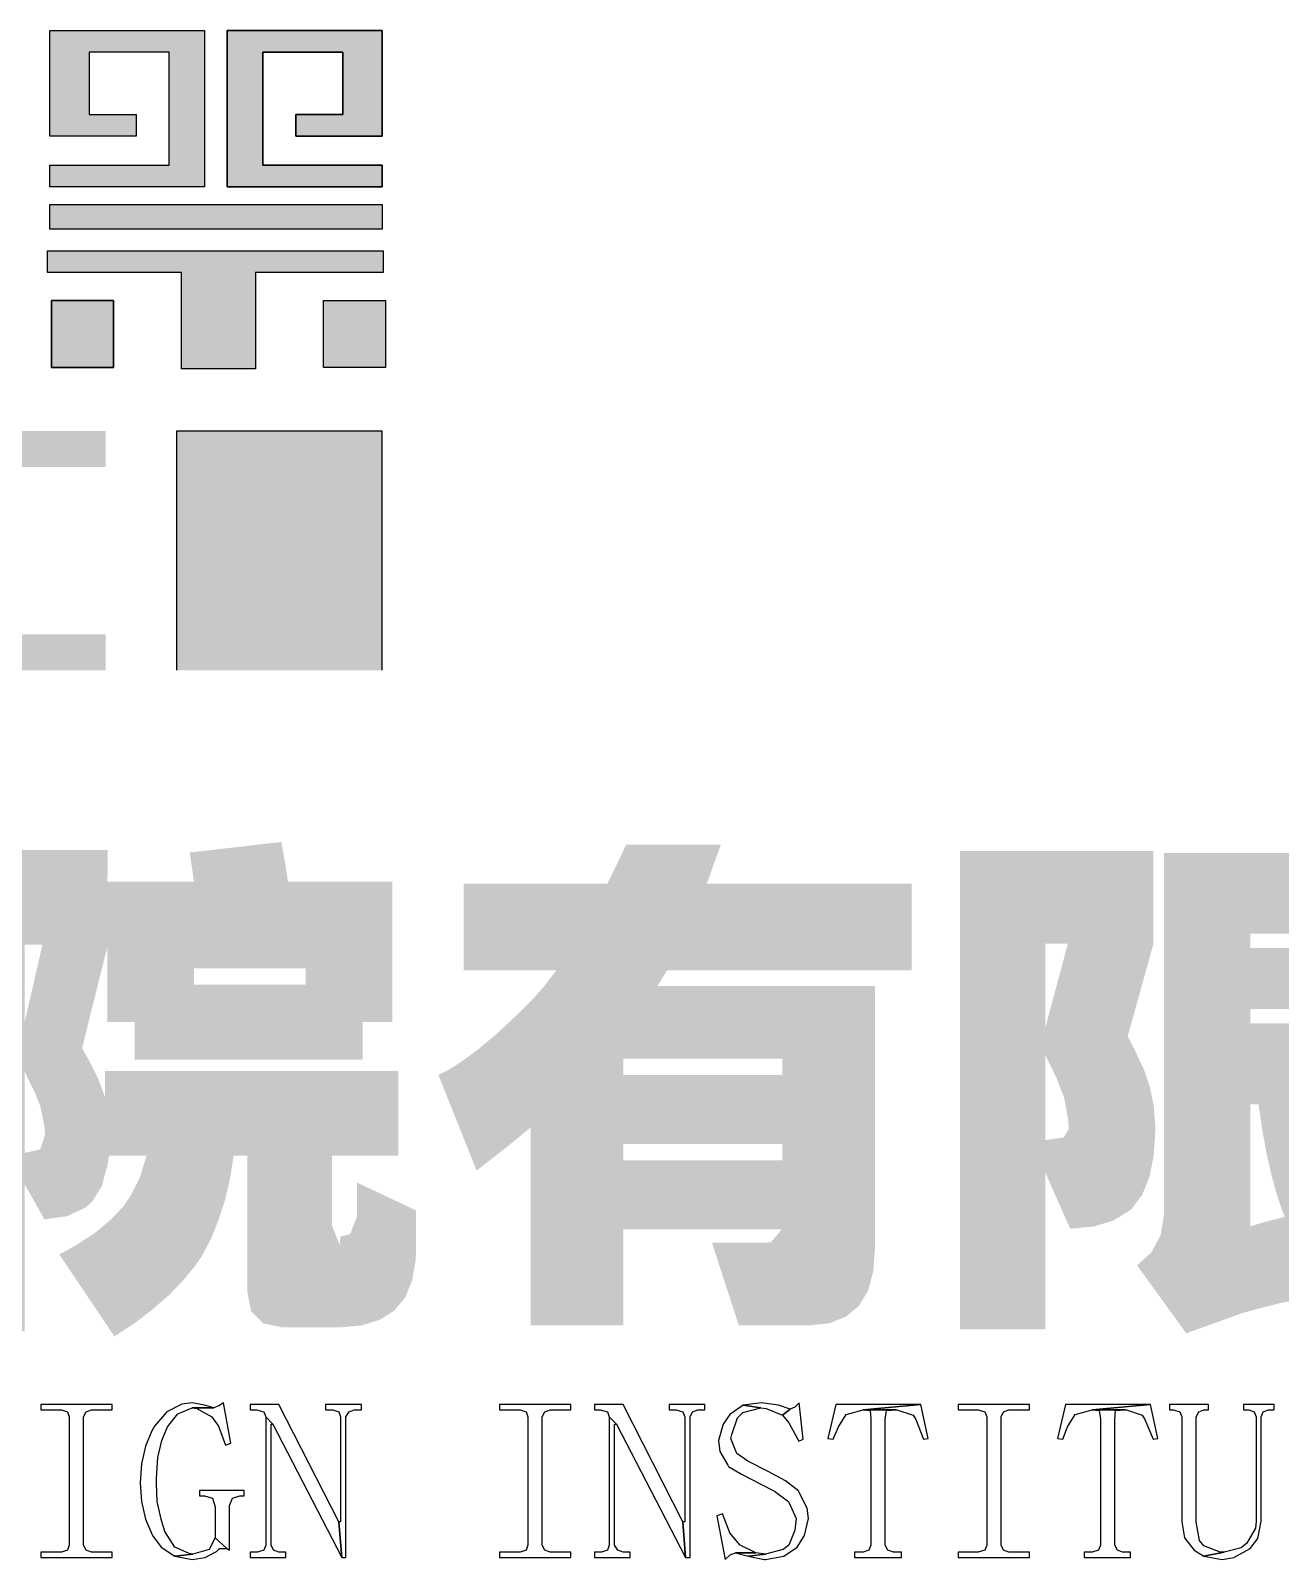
# Model space of a CAD drawing. Extents: x -809667 to 586099, y 3084146 to 3634412.
# Drawn here: x 380363.63 to 380379.41, y 3087124.66 to 3087143.97 of the extents above; entities that cross this region are included whole.
import ezdxf

# ---------------------------------------------------------------- set-up
doc = ezdxf.new("R2010")
doc.units = 0
doc.header["$LTSCALE"] = 0.5
doc.layers.add('PUB_TITLE', color=4, linetype='CONTINUOUS')

msp = doc.modelspace()

# ---------------------------------------------------------------- hatches: boundary and pattern name
at = {"layer": 'PUB_TITLE'}
for points in [[(380363.872, 3087143.972), (380365.825, 3087143.972), (380365.825, 3087141.999), (380363.872, 3087141.999), (380363.872, 3087142.273), (380365.377, 3087142.273), (380365.377, 3087143.699), (380364.369, 3087143.699), (380364.369, 3087142.91), (380364.962, 3087142.91), (380364.962, 3087142.637), (380363.872, 3087142.637)], [(380363.872, 3087143.972), (380365.825, 3087143.972), (380365.825, 3087141.999), (380363.872, 3087141.999), (380363.872, 3087142.273), (380365.377, 3087142.273), (380365.377, 3087143.699), (380364.369, 3087143.699), (380364.369, 3087142.91), (380364.962, 3087142.91), (380364.962, 3087142.637), (380363.872, 3087142.637)], [(380366.113, 3087143.972), (380368.067, 3087143.972), (380368.067, 3087142.637), (380366.977, 3087142.637), (380366.977, 3087142.91), (380367.57, 3087142.91), (380367.57, 3087143.699), (380366.562, 3087143.699), (380366.562, 3087142.273), (380368.067, 3087142.273), (380368.067, 3087141.999), (380366.113, 3087141.999)], [(380366.113, 3087143.972), (380368.067, 3087143.972), (380368.067, 3087142.637), (380366.977, 3087142.637), (380366.977, 3087142.91), (380367.57, 3087142.91), (380367.57, 3087143.699), (380366.562, 3087143.699), (380366.562, 3087142.273), (380368.067, 3087142.273), (380368.067, 3087141.999), (380366.113, 3087141.999)]]:
    msp.add_hatch(color=256, dxfattribs=at).paths.add_polyline_path(points)
h = msp.add_hatch(color=256, dxfattribs=at)
h.paths.add_polyline_path([(380363.872, 3087141.775), (380368.067, 3087141.775), (380368.067, 3087141.462), (380363.872, 3087141.462)])
h.paths.add_polyline_path([(380363.842, 3087141.19), (380368.08, 3087141.19), (380368.08, 3087140.917), (380366.47, 3087140.917), (380366.47, 3087139.699), (380365.533, 3087139.699), (380365.533, 3087140.917), (380363.842, 3087140.917)])
h.paths.add_polyline_path([(380363.892, 3087140.562), (380364.674, 3087140.562), (380364.674, 3087139.717), (380363.892, 3087139.717)], flags=17)
h.paths.add_polyline_path([(380367.329, 3087140.562), (380368.111, 3087140.562), (380368.111, 3087139.717), (380367.329, 3087139.717)])
h = msp.add_hatch(color=256, dxfattribs=at)
h.paths.add_polyline_path([(380363.872, 3087141.775), (380368.067, 3087141.775), (380368.067, 3087141.462), (380363.872, 3087141.462)])
h.paths.add_polyline_path([(380363.842, 3087141.19), (380368.08, 3087141.19), (380368.08, 3087140.917), (380366.47, 3087140.917), (380366.47, 3087139.699), (380365.533, 3087139.699), (380365.533, 3087140.917), (380363.842, 3087140.917)])
h.paths.add_polyline_path([(380363.892, 3087140.562), (380364.674, 3087140.562), (380364.674, 3087139.717), (380363.892, 3087139.717)], flags=17)
h.paths.add_polyline_path([(380367.329, 3087140.562), (380368.111, 3087140.562), (380368.111, 3087139.717), (380367.329, 3087139.717)])
h = msp.add_hatch(color=256, dxfattribs=at)
h.paths.add_polyline_path([(380346.405, 3087137.883), (380346.405, 3087135.889), (380355.045, 3087135.889), (380355.045, 3087138.913), (380346.405, 3087138.913), (380346.405, 3087138.4), (380352.453, 3087138.4), (380352.453, 3087136.402), (380348.997, 3087136.402), (380348.997, 3087137.37), (380352.243, 3087137.37), (380352.243, 3087137.883)])
h.paths.add_polyline_path([(380339.674, 3087137.099), (380342.71, 3087137.099), (380342.71, 3087136.645), (380339.674, 3087136.645)], flags=17)
h.paths.add_polyline_path([(380339.464, 3087138.4), (380342.92, 3087138.4), (380342.92, 3087135.889), (380345.512, 3087135.889), (380345.512, 3087138.913), (380336.872, 3087138.913), (380336.872, 3087135.889), (380339.464, 3087135.889)])
h.paths.add_polyline_path([(380365.47, 3087135.889), (380365.47, 3087138.913), (380368.062, 3087138.913), (380368.062, 3087135.889)])
h.paths.add_polyline_path([(380364.578, 3087135.889), (380364.578, 3087136.343), (380358.53, 3087136.343), (380358.53, 3087138.46), (380364.578, 3087138.46), (380364.578, 3087138.913), (380355.938, 3087138.913), (380355.938, 3087135.889)])
edge = h.paths.add_edge_path()
edge.add_line((380346.405, 3087135.889), (380348.056, 3087135.889))
h = msp.add_hatch(color=256, dxfattribs=at)
h.paths.add_polyline_path([(380317.137, 3087133.119), (380315.024, 3087133.119), (380315.002, 3087133.357), (380314.974, 3087133.649), (380314.966, 3087133.712), (380313.747, 3087133.643), (380313.774, 3087133.37), (380313.802, 3087133.119), (380311.575, 3087133.119), (380311.575, 3087132.272), (380311.575, 3087131.696), (380311.575, 3087130.471), (380311.567, 3087130.162), (380311.545, 3087129.88), (380311.506, 3087129.621), (380311.451, 3087129.389), (380311.443, 3087129.362), (380311.371, 3087129.111), (380311.28, 3087128.86), (380311.172, 3087128.603), (380311.087, 3087128.426), (380312.014, 3087127.475), (380312.146, 3087127.723), (380312.265, 3087127.974), (380312.364, 3087128.225), (380312.45, 3087128.479), (380312.519, 3087128.735), (380312.571, 3087128.995), (380312.577, 3087129.022), (380312.618, 3087129.282), (380312.648, 3087129.547), (380312.673, 3087129.814), (380312.687, 3087130.09), (380312.695, 3087130.371), (380312.695, 3087130.471), (380312.695, 3087131.696), (380312.695, 3087132.074), (380317.137, 3087132.074)])
h.paths.add_polyline_path([(380323.472, 3087132.932), (380319.94, 3087132.932), (380320.078, 3087133.312), (380318.997, 3087133.696), (380318.746, 3087132.932), (380317.714, 3087132.932), (380317.714, 3087131.858), (380318.401, 3087131.858), (380317.777, 3087129.894), (380318.997, 3087129.894), (380318.765, 3087129.646), (380318.58, 3087129.453), (380318.459, 3087129.337), (380318.321, 3087129.213), (380318.139, 3087129.064), (380317.915, 3087128.884), (380317.65, 3087128.68), (380317.507, 3087128.573), (380318.415, 3087127.715), (380318.663, 3087127.933), (380318.881, 3087128.134), (380319.068, 3087128.313), (380319.226, 3087128.473), (380319.264, 3087128.515), (380319.402, 3087128.658), (380319.568, 3087128.848), (380319.764, 3087129.083), (380319.929, 3087129.293), (380319.223, 3087129.894), (380320.136, 3087129.894), (380320.136, 3087128.78), (380320.018, 3087128.595), (380319.94, 3087128.584), (380319.372, 3087128.584), (380319.709, 3087127.538), (380320.255, 3087127.538), (380320.558, 3087127.56), (380320.809, 3087127.624), (380321.008, 3087127.731), (380321.157, 3087127.88), (380321.256, 3087128.073), (380321.3, 3087128.311), (380321.306, 3087128.415), (380321.306, 3087129.185), (380321.527, 3087128.984), (380321.742, 3087128.782), (380321.946, 3087128.586), (380322.142, 3087128.393), (380322.329, 3087128.203), (380322.506, 3087128.015), (380322.674, 3087127.83), (380322.801, 3087127.69), (380323.582, 3087128.597), (380323.469, 3087128.727), (380323.328, 3087128.879), (380323.16, 3087129.053), (380322.964, 3087129.249), (380322.741, 3087129.466), (380322.49, 3087129.707), (380322.294, 3087129.894), (380323.37, 3087129.894), (380323.37, 3087131.039), (380321.306, 3087131.039), (380321.306, 3087131.671), (380320.136, 3087131.671), (380320.136, 3087131.039), (380319.284, 3087131.039), (380319.573, 3087131.858), (380323.472, 3087131.858)])
h.paths.add_polyline_path([(380321.306, 3087129.894), (380322.001, 3087129.894), (380321.306, 3087129.235)], flags=17)
h.paths.add_polyline_path([(380326.024, 3087133.42), (380324.145, 3087133.42), (380324.145, 3087132.374), (380324.81, 3087132.374), (380324.208, 3087131.516), (380324.208, 3087130.471), (380324.997, 3087130.471), (380324.942, 3087130.187), (380324.879, 3087129.969), (380324.744, 3087130.203), (380324.721, 3087130.245), (380324.015, 3087129.698), (380324.142, 3087129.442), (380324.272, 3087129.204), (380324.366, 3087129.042), (380324.208, 3087128.84), (380324.029, 3087128.631), (380323.902, 3087128.49), (380324.597, 3087127.552), (380324.785, 3087127.77), (380324.961, 3087127.977), (380325.122, 3087128.178), (380325.13, 3087128.189), (380325.337, 3087128.068), (380325.571, 3087127.957), (380325.831, 3087127.861), (380326.12, 3087127.773), (380326.156, 3087127.764), (380326.36, 3087127.737), (380326.578, 3087127.715), (380326.804, 3087127.695), (380327.042, 3087127.679), (380327.287, 3087127.665), (380327.547, 3087127.654), (380327.814, 3087127.648), (380328.093, 3087127.643), (380328.38, 3087127.64), (380328.681, 3087127.643), (380328.99, 3087127.648), (380329.307, 3087127.657), (380329.638, 3087127.668), (380329.872, 3087127.676), (380330.027, 3087128.81), (380329.734, 3087128.796), (380329.447, 3087128.785), (380329.172, 3087128.777), (380328.901, 3087128.771), (380328.642, 3087128.768), (380328.391, 3087128.766), (380328.338, 3087128.766), (380328.338, 3087129.042), (380329.754, 3087129.042), (380329.754, 3087129.836), (380328.338, 3087129.836), (380328.338, 3087129.993), (380329.602, 3087129.993), (380329.602, 3087130.639), (380328.338, 3087130.639), (380328.338, 3087130.821), (380329.577, 3087130.821), (380329.577, 3087131.122), (380329.577, 3087131.414), (380329.577, 3087131.621), (380329.903, 3087131.621), (380329.903, 3087132.518), (380329.577, 3087132.518), (380329.577, 3087133.318), (380328.338, 3087133.318), (380328.338, 3087133.627), (380327.218, 3087133.627), (380327.218, 3087133.318), (380326.275, 3087133.318), (380326.275, 3087132.725), (380327.218, 3087132.725), (380327.218, 3087132.518), (380326.123, 3087132.518), (380326.123, 3087131.621), (380327.218, 3087131.621), (380327.218, 3087131.414), (380326.275, 3087131.414), (380326.275, 3087130.821), (380327.218, 3087130.821), (380327.218, 3087130.639), (380326.324, 3087130.639), (380326.324, 3087129.993), (380327.218, 3087129.993), (380327.218, 3087129.836), (380326.148, 3087129.836), (380326.148, 3087129.042), (380327.218, 3087129.042), (380327.218, 3087128.771), (380326.923, 3087128.788), (380326.644, 3087128.81), (380326.388, 3087128.835), (380326.242, 3087128.854), (380325.985, 3087128.942), (380325.742, 3087129.061), (380325.698, 3087129.086), (380325.792, 3087129.312), (380325.861, 3087129.502), (380325.919, 3087129.715), (380325.968, 3087129.949), (380326.007, 3087130.203), (380326.037, 3087130.479), (380326.06, 3087130.774), (380326.071, 3087131.089), (380326.073, 3087131.425), (380326.073, 3087131.516), (380325.411, 3087131.516), (380326.024, 3087132.374)])
h.paths.add_polyline_path([(380328.338, 3087132.725), (380328.634, 3087132.725), (380328.634, 3087132.518), (380328.338, 3087132.518)], flags=16)
h.paths.add_polyline_path([(380328.338, 3087131.621), (380328.634, 3087131.621), (380328.634, 3087131.414), (380328.338, 3087131.414)], flags=16)
h.paths.add_polyline_path([(380336.386, 3087133.07), (380334.896, 3087133.07), (380335.018, 3087133.307), (380335.139, 3087133.544), (380333.969, 3087133.613), (380333.84, 3087133.381), (380333.696, 3087133.15), (380333.544, 3087132.923), (380333.431, 3087132.769), (380333.431, 3087133.042), (380332.375, 3087133.042), (380332.504, 3087133.279), (380332.631, 3087133.522), (380332.651, 3087133.558), (380331.456, 3087133.652), (380331.324, 3087133.423), (380331.18, 3087133.199), (380331.026, 3087132.979), (380330.86, 3087132.763), (380330.681, 3087132.551), (380330.493, 3087132.344), (380330.471, 3087132.322), (380331.23, 3087131.478), (380331.409, 3087131.676), (380331.583, 3087131.886), (380331.674, 3087131.996), (380331.936, 3087131.996), (380331.986, 3087131.621), (380333.081, 3087131.621), (380333.037, 3087131.996), (380333.164, 3087131.996), (380333.732, 3087131.395), (380333.909, 3087131.599), (380334.08, 3087131.812), (380334.201, 3087131.972), (380334.551, 3087131.972), (380334.615, 3087131.497), (380335.71, 3087131.497), (380335.652, 3087131.972), (380336.386, 3087131.972)])
h.paths.add_polyline_path([(380335.685, 3087131.34), (380333.189, 3087131.34), (380333.189, 3087130.796), (380333.189, 3087130.245), (380333.189, 3087129.693), (380333.169, 3087129.406), (380333.117, 3087129.144), (380333.051, 3087128.953), (380332.824, 3087129.58), (380332.562, 3087129.483), (380332.394, 3087129.417), (380332.394, 3087130.28), (380333.006, 3087130.28), (380333.006, 3087131.453), (380330.703, 3087131.453), (380330.703, 3087130.28), (380331.274, 3087130.28), (380331.274, 3087129.072), (380331.034, 3087129.02), (380330.766, 3087128.962), (380330.477, 3087128.906), (380330.466, 3087128.904), (380330.686, 3087127.734), (380330.987, 3087127.789), (380331.271, 3087127.847), (380331.536, 3087127.908), (380331.782, 3087127.968), (380331.994, 3087128.026), (380332.251, 3087128.098), (380332.507, 3087128.184), (380332.951, 3087127.469), (380333.219, 3087127.621), (380333.453, 3087127.784), (380333.649, 3087127.96), (380333.812, 3087128.15), (380333.936, 3087128.352), (380333.964, 3087128.41), (380334.044, 3087128.633), (380334.212, 3087128.41), (380334.367, 3087128.192), (380334.394, 3087128.153), (380334.689, 3087128.421), (380334.689, 3087128.159), (380334.728, 3087127.897), (380334.844, 3087127.709), (380335.037, 3087127.599), (380335.285, 3087127.563), (380335.909, 3087127.563), (380336.135, 3087127.607), (380336.298, 3087127.731), (380336.4, 3087127.944), (380336.436, 3087128.239), (380336.436, 3087128.264), (380336.436, 3087129.524), (380335.84, 3087129.861), (380335.84, 3087128.791), (380335.754, 3087128.658), (380335.685, 3087128.766)])
h.paths.add_polyline_path([(380334.689, 3087130.245), (380334.689, 3087129.687), (380334.518, 3087129.897), (380334.502, 3087129.919), (380334.176, 3087129.679), (380334.182, 3087129.693), (380334.182, 3087130.245)], flags=16)
h.paths.add_polyline_path([(380342.693, 3087133.343), (380341.416, 3087133.343), (380341.416, 3087133.677), (380340.32, 3087133.677), (380340.32, 3087133.343), (380339.338, 3087133.343), (380339.338, 3087133.677), (380338.243, 3087133.677), (380338.243, 3087133.343), (380336.91, 3087133.343), (380336.91, 3087132.297), (380338.243, 3087132.297), (380338.243, 3087131.996), (380339.338, 3087131.996), (380339.338, 3087132.297), (380340.32, 3087132.297), (380340.32, 3087131.996), (380341.416, 3087131.996), (380341.416, 3087132.297), (380342.693, 3087132.297)])
h.paths.add_polyline_path([(380342.216, 3087131.892), (380337.087, 3087131.892), (380337.087, 3087130.796), (380339.22, 3087130.796), (380338.944, 3087130.658), (380338.684, 3087130.52), (380338.436, 3087130.382), (380338.204, 3087130.245), (380337.986, 3087130.107), (380337.782, 3087129.969), (380337.625, 3087129.855), (380337.388, 3087129.64), (380337.208, 3087129.425), (380337.081, 3087129.207), (380337.01, 3087128.986), (380336.993, 3087128.815), (380337.021, 3087128.542), (380337.103, 3087128.302), (380337.241, 3087128.093), (380337.435, 3087127.919), (380337.468, 3087127.897), (380337.641, 3087127.808), (380337.848, 3087127.737), (380338.086, 3087127.679), (380338.356, 3087127.635), (380338.659, 3087127.604), (380338.993, 3087127.59), (380339.17, 3087127.588), (380340.602, 3087127.588), (380340.971, 3087127.596), (380341.303, 3087127.618), (380341.592, 3087127.654), (380341.841, 3087127.706), (380342.05, 3087127.773), (380342.221, 3087127.853), (380342.285, 3087127.897), (380342.414, 3087128.021), (380342.514, 3087128.2), (380342.588, 3087128.426), (380342.635, 3087128.705), (380342.657, 3087129.036), (380342.654, 3087129.293), (380341.623, 3087129.748), (380341.656, 3087129.378), (380341.647, 3087129.108), (380341.6, 3087128.942), (380341.592, 3087128.929), (380341.402, 3087128.774), (380341.242, 3087128.727), (380340.985, 3087128.702), (380340.709, 3087128.686), (380340.527, 3087128.686), (380339.283, 3087128.686), (380338.922, 3087128.697), (380338.671, 3087128.73), (380338.549, 3087128.771), (380338.392, 3087128.975), (380338.386, 3087129.017), (380338.502, 3087129.193), (380338.632, 3087129.304), (380338.784, 3087129.414), (380338.966, 3087129.53), (380339.181, 3087129.654), (380339.429, 3087129.787), (380339.708, 3087129.927), (380340.017, 3087130.076), (380340.166, 3087130.142), (380340.439, 3087130.258), (380340.707, 3087130.363), (380340.971, 3087130.46), (380341.234, 3087130.548), (380341.487, 3087130.622), (380341.741, 3087130.691), (380341.987, 3087130.749), (380342.216, 3087130.796)])
h.paths.add_polyline_path([(380349.025, 3087132.642), (380348.644, 3087132.642), (380348.556, 3087132.835), (380348.448, 3087133.061), (380348.318, 3087133.326), (380348.175, 3087133.613), (380347.218, 3087133.194), (380347.345, 3087132.948), (380347.466, 3087132.708), (380347.499, 3087132.642), (380346.809, 3087132.642), (380346.809, 3087133.652), (380345.64, 3087133.652), (380345.64, 3087132.642), (380343.394, 3087132.642), (380343.394, 3087131.447), (380345.201, 3087131.447), (380345.071, 3087131.163), (380344.944, 3087130.898), (380344.815, 3087130.658), (380344.685, 3087130.44), (380344.555, 3087130.242), (380344.525, 3087130.2), (380344.37, 3087130.002), (380344.197, 3087129.811), (380344.006, 3087129.629), (380343.797, 3087129.453), (380343.57, 3087129.282), (380343.33, 3087129.122), (380343.901, 3087128.015), (380344.133, 3087128.2), (380344.351, 3087128.388), (380344.558, 3087128.578), (380344.748, 3087128.768), (380344.928, 3087128.964), (380345.096, 3087129.163), (380345.248, 3087129.362), (380345.328, 3087129.475), (380345.468, 3087129.693), (380345.606, 3087129.936), (380345.64, 3087129.993), (380345.64, 3087127.563), (380346.809, 3087127.563), (380346.809, 3087129.861), (380346.956, 3087129.627), (380347.041, 3087129.505), (380347.176, 3087129.315), (380347.328, 3087129.124), (380347.494, 3087128.926), (380347.673, 3087128.724), (380347.866, 3087128.52), (380348.073, 3087128.311), (380348.296, 3087128.098), (380348.368, 3087128.032), (380349.074, 3087129.053), (380348.829, 3087129.265), (380348.603, 3087129.472), (380348.396, 3087129.668), (380348.211, 3087129.858), (380348.045, 3087130.04), (380347.899, 3087130.214), (380347.841, 3087130.289), (380347.711, 3087130.471), (380347.579, 3087130.68), (380347.444, 3087130.918), (380347.306, 3087131.183), (380347.179, 3087131.447), (380349.025, 3087131.447)])
h.paths.add_polyline_path([(380353.433, 3087132.129), (380353.467, 3087132.399), (380353.48, 3087132.399), (380353.48, 3087132.598), (380353.811, 3087132.598), (380353.811, 3087132.399), (380353.811, 3087131.809), (380353.85, 3087131.547), (380353.96, 3087131.356), (380354.148, 3087131.24), (380354.41, 3087131.196), (380354.424, 3087131.196), (380355.508, 3087131.196), (380355.508, 3087132.292), (380355.083, 3087132.292), (380354.907, 3087132.41), (380354.907, 3087132.468), (380354.907, 3087132.976), (380354.907, 3087133.643), (380352.385, 3087133.643), (380352.385, 3087133.125), (380352.385, 3087132.623), (380352.344, 3087132.358), (380352.236, 3087132.143), (380352.079, 3087131.996), (380351.844, 3087131.861), (380351.585, 3087131.754), (380352.266, 3087131.064), (380352.153, 3087131.064), (380352.153, 3087129.969), (380352.592, 3087129.969), (380352.173, 3087129.723), (380352.308, 3087129.466), (380352.446, 3087129.226), (380352.586, 3087129.006), (380352.691, 3087128.854), (380352.446, 3087128.757), (380352.266, 3087128.691), (380351.98, 3087129.348), (380351.726, 3087129.24), (380351.577, 3087129.166), (380351.577, 3087129.844), (380351.577, 3087131.221), (380351.577, 3087132.09), (380351.24, 3087132.09), (380351.69, 3087132.976), (380351.546, 3087133.07), (380351.364, 3087133.186), (380351.141, 3087133.321), (380350.876, 3087133.475), (380350.572, 3087133.652), (380350.415, 3087133.746), (380349.783, 3087132.761), (380350.037, 3087132.62), (380350.28, 3087132.479), (380350.512, 3087132.339), (380350.735, 3087132.203), (380350.909, 3087132.09), (380349.75, 3087132.09), (380349.75, 3087130.945), (380350.432, 3087130.945), (380350.432, 3087129.844), (380350.432, 3087129.047), (380350.396, 3087128.782), (380350.28, 3087128.559), (380350.09, 3087128.377), (380350.081, 3087128.371), (380350.771, 3087127.588), (380351.025, 3087127.737), (380351.262, 3087127.872), (380351.477, 3087127.999), (380351.483, 3087128.002), (380351.698, 3087128.115), (380351.966, 3087128.239), (380351.996, 3087128.253), (380352.504, 3087127.469), (380352.771, 3087127.568), (380353.028, 3087127.676), (380353.271, 3087127.795), (380353.5, 3087127.922), (380353.618, 3087127.996), (380353.834, 3087127.886), (380354.065, 3087127.786), (380354.314, 3087127.701), (380354.581, 3087127.629), (380354.863, 3087127.568), (380355.133, 3087127.527), (380355.527, 3087128.711), (380355.224, 3087128.741), (380354.948, 3087128.782), (380354.7, 3087128.837), (380354.537, 3087128.884), (380354.678, 3087129.094), (380354.813, 3087129.318), (380354.943, 3087129.56), (380355.069, 3087129.817), (380355.138, 3087129.969), (380355.138, 3087131.064), (380352.766, 3087131.064), (380352.978, 3087131.26), (380353.152, 3087131.464), (380353.262, 3087131.635), (380353.364, 3087131.867)])
h.paths.add_polyline_path([(380353.312, 3087129.969), (380353.856, 3087129.969), (380353.704, 3087129.731), (380353.599, 3087129.574), (380353.436, 3087129.784)], flags=16)
h.paths.add_polyline_path([(380357.897, 3087132.118), (380357.497, 3087132.118), (380358.016, 3087132.948), (380357.881, 3087133.059), (380357.701, 3087133.197), (380357.475, 3087133.359), (380357.205, 3087133.547), (380356.965, 3087133.712), (380356.245, 3087132.794), (380356.488, 3087132.631), (380356.717, 3087132.474), (380356.935, 3087132.316), (380357.139, 3087132.159), (380357.191, 3087132.118), (380356.134, 3087132.118), (380356.134, 3087130.97), (380356.777, 3087130.97), (380356.777, 3087130.595), (380356.777, 3087129.844), (380356.777, 3087128.953), (380356.739, 3087128.691), (380356.62, 3087128.471), (380356.432, 3087128.297), (380357.172, 3087127.488), (380357.42, 3087127.646), (380357.655, 3087127.789), (380357.875, 3087127.919), (380357.936, 3087127.952), (380358.121, 3087128.054), (380358.347, 3087128.167), (380358.612, 3087128.291), (380358.899, 3087128.421), (380358.416, 3087129.447), (380358.165, 3087129.323), (380357.93, 3087129.199), (380357.897, 3087129.18), (380357.897, 3087129.844), (380357.897, 3087130.595)])
h.paths.add_polyline_path([(380361.964, 3087131.867), (380360.8, 3087131.867), (380360.8, 3087133.627), (380359.63, 3087133.627), (380359.63, 3087131.867), (380358.336, 3087131.867), (380358.336, 3087130.62), (380359.63, 3087130.62), (380359.63, 3087127.538), (380360.8, 3087127.538), (380360.8, 3087130.62), (380361.964, 3087130.62)])
h.paths.add_polyline_path([(380368.196, 3087133.219), (380366.878, 3087133.219), (380366.842, 3087133.467), (380366.795, 3087133.721), (380365.639, 3087133.588), (380365.678, 3087133.318), (380365.694, 3087133.219), (380364.599, 3087133.219), (380364.604, 3087133.619), (380362.527, 3087133.619), (380362.527, 3087127.538), (380363.553, 3087127.538), (380363.553, 3087129.398), (380363.804, 3087128.953), (380364.088, 3087128.992), (380364.317, 3087129.1), (380364.406, 3087129.174), (380364.527, 3087129.37), (380364.602, 3087129.643), (380364.618, 3087129.756), (380365.093, 3087129.756), (380365.007, 3087129.478), (380364.888, 3087129.243), (380364.8, 3087129.116), (380364.64, 3087128.948), (380364.442, 3087128.782), (380364.201, 3087128.625), (380363.992, 3087128.509), (380364.687, 3087127.475), (380364.941, 3087127.64), (380365.167, 3087127.814), (380365.374, 3087127.993), (380365.553, 3087128.178), (380365.711, 3087128.371), (380365.788, 3087128.484), (380365.904, 3087128.7), (380366, 3087128.937), (380366.083, 3087129.193), (380366.147, 3087129.469), (380366.193, 3087129.756), (380366.364, 3087129.756), (380366.364, 3087128.046), (380366.414, 3087127.792), (380366.563, 3087127.64), (380366.811, 3087127.588), (380367.534, 3087127.588), (380367.81, 3087127.613), (380368.039, 3087127.684), (380368.221, 3087127.8), (380368.359, 3087127.966), (380368.447, 3087128.178), (380368.492, 3087128.44), (380368.497, 3087128.573), (380368.497, 3087129.066), (380367.752, 3087129.417), (380367.752, 3087128.992), (380367.664, 3087128.768), (380367.54, 3087128.735), (380367.534, 3087128.628), (380367.435, 3087128.873), (380367.435, 3087128.909), (380367.435, 3087129.756), (380368.271, 3087129.756), (380368.271, 3087130.827), (380364.568, 3087130.827), (380364.568, 3087130.487), (380364.563, 3087130.512), (380364.486, 3087130.722), (380364.356, 3087130.981), (380364.279, 3087131.114), (380364.599, 3087132.399), (380364.599, 3087132.123), (380364.599, 3087131.447), (380364.944, 3087131.447), (380364.944, 3087130.97), (380367.821, 3087130.97), (380367.821, 3087131.447), (380368.196, 3087131.447)])
h.paths.add_polyline_path([(380363.553, 3087132.424), (380363.779, 3087132.424), (380363.553, 3087131.439)], flags=16)
h.paths.add_polyline_path([(380363.553, 3087130.821), (380363.686, 3087130.548), (380363.755, 3087130.374), (380363.807, 3087130.101), (380363.81, 3087130.018), (380363.749, 3087129.836), (380363.553, 3087129.792)], flags=16)
h.paths.add_polyline_path([(380365.694, 3087132.123), (380367.101, 3087132.123), (380367.101, 3087131.916), (380365.694, 3087131.916)], flags=16)
h.paths.add_polyline_path([(380374.754, 3087133.194), (380372.169, 3087133.194), (380372.258, 3087133.448), (380372.346, 3087133.688), (380371.151, 3087133.688), (380371.033, 3087133.442), (380370.914, 3087133.197), (380370.914, 3087133.194), (380369.099, 3087133.194), (380369.099, 3087132.098), (380370.268, 3087132.098), (380370.097, 3087131.878), (380369.992, 3087131.759), (380369.741, 3087131.508), (380369.507, 3087131.29), (380369.289, 3087131.108), (380369.09, 3087130.959), (380368.911, 3087130.843), (380368.779, 3087130.777), (380369.261, 3087129.569), (380369.482, 3087129.742), (380369.697, 3087129.911), (380369.901, 3087130.079), (380369.943, 3087130.112), (380369.943, 3087127.613), (380371.113, 3087127.613), (380371.113, 3087128.829), (380373.116, 3087128.829), (380372.978, 3087128.664), (380372.922, 3087128.658), (380372.233, 3087128.658), (380372.572, 3087127.613), (380373.46, 3087127.613), (380373.714, 3087127.64), (380373.924, 3087127.723), (380374.087, 3087127.858), (380374.203, 3087128.048), (380374.269, 3087128.294), (380374.291, 3087128.578), (380374.291, 3087131.903), (380371.546, 3087131.903), (380371.664, 3087132.098), (380374.754, 3087132.098)])
h.paths.add_polyline_path([(380373.121, 3087130.984), (380373.121, 3087130.777), (380371.113, 3087130.777), (380371.113, 3087130.984)], flags=16)
h.paths.add_polyline_path([(380373.121, 3087129.905), (380373.121, 3087129.698), (380371.113, 3087129.698), (380371.113, 3087129.905)], flags=16)
h.paths.add_polyline_path([(380377.574, 3087131.089), (380377.483, 3087131.265), (380377.808, 3087132.435), (380377.808, 3087133.608), (380375.367, 3087133.608), (380375.367, 3087127.563), (380376.443, 3087127.563), (380376.443, 3087129.544), (380376.757, 3087128.835), (380377.055, 3087128.862), (380377.306, 3087128.94), (380377.51, 3087129.066), (380377.538, 3087129.091), (380377.665, 3087129.262), (380377.756, 3087129.483), (380377.811, 3087129.759), (380377.833, 3087130.084), (380377.833, 3087130.093), (380377.814, 3087130.371), (380377.764, 3087130.62), (380377.693, 3087130.832)])
h.paths.add_polyline_path([(380376.581, 3087130.744), (380376.669, 3087130.518), (380376.683, 3087130.482), (380376.732, 3087130.206), (380376.738, 3087130.093), (380376.675, 3087129.988), (380376.443, 3087129.955), (380376.443, 3087131.028)], flags=16)
h.paths.add_polyline_path([(380376.443, 3087131.378), (380376.443, 3087132.435), (380376.727, 3087132.435)], flags=16)
h.paths.add_polyline_path([(380381.012, 3087131.428), (380381.012, 3087133.583), (380377.941, 3087133.583), (380377.941, 3087133.075), (380377.941, 3087132.562), (380377.941, 3087131.196), (380377.941, 3087129.593), (380377.941, 3087129.017), (380377.899, 3087128.755), (380377.781, 3087128.534), (380377.602, 3087128.371), (380378.222, 3087127.513), (380378.498, 3087127.613), (380378.752, 3087127.704), (380378.915, 3087127.764), (380379.122, 3087127.822), (380379.381, 3087127.888), (380379.687, 3087127.955), (380379.787, 3087127.977), (380379.616, 3087128.677), (380379.726, 3087128.49), (380379.864, 3087128.294), (380380.029, 3087128.09), (380380.22, 3087127.877), (380380.44, 3087127.657), (380380.587, 3087127.519), (380381.381, 3087128.415), (380381.155, 3087128.617), (380380.954, 3087128.804), (380380.783, 3087128.986), (380380.736, 3087129.036), (380380.926, 3087129.182), (380381.147, 3087129.353), (380381.298, 3087129.475), (380380.667, 3087130.369), (380380.451, 3087130.195), (380380.242, 3087130.027), (380380.222, 3087130.013), (380380.165, 3087130.269), (380380.137, 3087130.407), (380381.012, 3087130.407), (380381.012, 3087130.92)])
h.paths.add_polyline_path([(380379.033, 3087131.428), (380379.033, 3087131.61), (380379.916, 3087131.61), (380379.916, 3087131.428)], flags=16)
h.paths.add_polyline_path([(380379.135, 3087130.407), (380379.182, 3087130.084), (380379.235, 3087129.789), (380379.296, 3087129.522), (380379.362, 3087129.279), (380379.436, 3087129.061), (380379.467, 3087128.986), (380379.196, 3087128.915), (380379.033, 3087128.865), (380379.033, 3087129.593), (380379.033, 3087130.407)], flags=17)
h.paths.add_polyline_path([(380379.033, 3087132.38), (380379.033, 3087132.562), (380379.916, 3087132.562), (380379.916, 3087132.38)], flags=16)
h.paths.add_polyline_path([(380383.701, 3087131.635), (380383.823, 3087131.839), (380383.944, 3087132.063), (380384.063, 3087132.305), (380384.179, 3087132.568), (380384.295, 3087132.852), (380384.408, 3087133.155), (380384.411, 3087133.163), (380383.315, 3087133.643), (380383.194, 3087133.332), (380383.078, 3087133.05), (380382.959, 3087132.799), (380382.846, 3087132.579), (380382.733, 3087132.388), (380382.689, 3087132.322), (380382.557, 3087132.143), (380382.397, 3087131.958), (380382.212, 3087131.77), (380381.999, 3087131.58), (380381.762, 3087131.387), (380381.599, 3087131.265), (380382.419, 3087130.231), (380382.653, 3087130.438), (380382.868, 3087130.639), (380383.064, 3087130.838), (380383.244, 3087131.034), (380383.406, 3087131.227), (380383.55, 3087131.414), (380383.577, 3087131.453)])
h.paths.add_polyline_path([(380386.761, 3087129.687), (380386.612, 3087129.902), (380386.455, 3087130.123), (380386.289, 3087130.344), (380386.116, 3087130.57), (380386.011, 3087130.7), (380385.017, 3087129.944), (380385.197, 3087129.709), (380385.365, 3087129.491), (380385.517, 3087129.287), (380385.555, 3087129.235), (380385.213, 3087129.215), (380384.904, 3087129.193), (380384.62, 3087129.174), (380384.364, 3087129.155), (380384.137, 3087129.138), (380383.972, 3087129.122), (380384.052, 3087129.235), (380384.206, 3087129.472), (380384.347, 3087129.709), (380384.48, 3087129.949), (380384.598, 3087130.192), (380384.706, 3087130.438), (380384.802, 3087130.683), (380384.885, 3087130.92), (380383.815, 3087131.395), (380383.718, 3087131.149), (380383.61, 3087130.904), (380383.489, 3087130.664), (380383.354, 3087130.429), (380383.208, 3087130.198), (380383.05, 3087129.969), (380382.99, 3087129.886), (380382.788, 3087129.643), (380382.584, 3087129.433), (380382.38, 3087129.262), (380382.173, 3087129.127), (380381.963, 3087129.028), (380381.894, 3087129.003), (380382.496, 3087127.626), (380382.799, 3087127.681), (380383.086, 3087127.731), (380383.354, 3087127.775), (380383.599, 3087127.814), (380383.77, 3087127.839), (380383.961, 3087127.869), (380384.171, 3087127.902), (380384.399, 3087127.935), (380384.648, 3087127.971), (380384.915, 3087128.01), (380385.205, 3087128.051), (380385.511, 3087128.093), (380385.84, 3087128.139), (380386.19, 3087128.186), (380386.218, 3087128.189), (380386.342, 3087127.966), (380386.471, 3087127.723), (380386.562, 3087127.557), (380387.669, 3087128.128), (380387.525, 3087128.402), (380387.387, 3087128.661), (380387.249, 3087128.904), (380387.117, 3087129.127), (380386.987, 3087129.337), (380386.899, 3087129.475)])
h.paths.add_polyline_path([(380387.131, 3087132.038), (380386.943, 3087132.236), (380386.767, 3087132.441), (380386.598, 3087132.65), (380386.444, 3087132.863), (380386.298, 3087133.081), (380386.165, 3087133.304), (380386.041, 3087133.53), (380385.986, 3087133.638), (380384.94, 3087133.07), (380385.062, 3087132.819), (380385.189, 3087132.576), (380385.324, 3087132.339), (380385.467, 3087132.11), (380385.616, 3087131.886), (380385.773, 3087131.668), (380385.939, 3087131.458), (380386.11, 3087131.254), (380386.289, 3087131.056), (380386.477, 3087130.865), (380386.673, 3087130.68), (380386.874, 3087130.501), (380387.018, 3087130.382), (380387.763, 3087131.464), (380387.542, 3087131.652), (380387.332, 3087131.842)])
h.paths.add_polyline_path([(380393.813, 3087133.619), (380388.245, 3087133.619), (380388.245, 3087132.424), (380392.643, 3087132.424), (380392.643, 3087128.986), (380392.527, 3087128.799), (380392.444, 3087128.785), (380392.188, 3087128.785), (380392.188, 3087128.992), (380392.188, 3087129.535), (380392.188, 3087130.94), (380388.64, 3087130.94), (380388.64, 3087128.164), (380389.76, 3087128.164), (380389.76, 3087128.44), (380391.675, 3087128.44), (380391.918, 3087127.538), (380392.963, 3087127.538), (380393.222, 3087127.566), (380393.435, 3087127.646), (380393.6, 3087127.778), (380393.719, 3087127.966), (380393.791, 3087128.203), (380393.813, 3087128.498)])
h.paths.add_polyline_path([(380391.068, 3087129.844), (380391.068, 3087129.535), (380389.76, 3087129.535), (380389.76, 3087129.844)], flags=16)
h.paths.add_polyline_path([(380392.376, 3087132.217), (380388.447, 3087132.217), (380388.447, 3087131.122), (380392.376, 3087131.122)], flags=17)

# ---------------------------------------------------------------- linework, layer by layer
for p, q in [((380363.872, 3087142.637), (380363.872, 3087143.972)), ((380363.872, 3087143.972), (380365.825, 3087143.972)), ((380363.872, 3087142.637), (380363.872, 3087143.972)), ((380363.872, 3087143.972), (380365.825, 3087143.972)), ((380363.872, 3087143.972), (380365.825, 3087143.972)), ((380363.872, 3087142.637), (380363.872, 3087143.972)), ((380363.872, 3087142.637), (380363.872, 3087143.972)), ((380363.872, 3087143.972), (380365.825, 3087143.972)), ((380363.872, 3087142.637), (380363.872, 3087143.972)), ((380363.872, 3087143.972), (380365.825, 3087143.972)), ((380363.872, 3087143.972), (380365.825, 3087143.972)), ((380363.872, 3087142.637), (380363.872, 3087143.972)), ((380365.825, 3087143.972), (380365.825, 3087141.999)), ((380365.825, 3087143.972), (380365.825, 3087141.999)), ((380365.825, 3087143.972), (380365.825, 3087141.999)), ((380365.825, 3087143.972), (380365.825, 3087141.999)), ((380365.825, 3087143.972), (380365.825, 3087141.999)), ((380365.825, 3087143.972), (380365.825, 3087141.999)), ((380368.067, 3087143.972), (380366.113, 3087143.972)), ((380366.113, 3087143.972), (380366.113, 3087141.999)), ((380366.113, 3087143.972), (380368.067, 3087143.972)), ((380366.113, 3087141.999), (380366.113, 3087143.972)), ((380366.113, 3087143.972), (380368.067, 3087143.972)), ((380366.113, 3087141.999), (380366.113, 3087143.972)), ((380368.067, 3087143.972), (380366.113, 3087143.972)), ((380366.113, 3087143.972), (380366.113, 3087141.999)), ((380366.113, 3087143.972), (380368.067, 3087143.972)), ((380366.113, 3087141.999), (380366.113, 3087143.972)), ((380366.113, 3087143.972), (380368.067, 3087143.972)), ((380366.113, 3087141.999), (380366.113, 3087143.972)), ((380368.067, 3087142.637), (380368.067, 3087143.972)), ((380368.067, 3087143.972), (380368.067, 3087142.637)), ((380368.067, 3087143.972), (380368.067, 3087142.637)), ((380368.067, 3087142.637), (380368.067, 3087143.972)), ((380368.067, 3087143.972), (380368.067, 3087142.637)), ((380368.067, 3087143.972), (380368.067, 3087142.637)), ((380365.377, 3087143.699), (380364.369, 3087143.699)), ((380364.369, 3087143.699), (380364.369, 3087142.91)), ((380365.377, 3087143.699), (380364.369, 3087143.699)), ((380364.369, 3087143.699), (380364.369, 3087142.91)), ((380365.377, 3087143.699), (380364.369, 3087143.699)), ((380364.369, 3087143.699), (380364.369, 3087142.91)), ((380365.377, 3087143.699), (380364.369, 3087143.699)), ((380364.369, 3087143.699), (380364.369, 3087142.91)), ((380365.377, 3087143.699), (380364.369, 3087143.699)), ((380364.369, 3087143.699), (380364.369, 3087142.91)), ((380365.377, 3087143.699), (380364.369, 3087143.699)), ((380364.369, 3087143.699), (380364.369, 3087142.91)), ((380365.377, 3087142.273), (380365.377, 3087143.699)), ((380365.377, 3087142.273), (380365.377, 3087143.699)), ((380365.377, 3087142.273), (380365.377, 3087143.699)), ((380365.377, 3087142.273), (380365.377, 3087143.699)), ((380365.377, 3087142.273), (380365.377, 3087143.699)), ((380365.377, 3087142.273), (380365.377, 3087143.699)), ((380366.562, 3087142.273), (380366.562, 3087143.699)), ((380366.562, 3087143.699), (380367.57, 3087143.699)), ((380367.57, 3087143.699), (380366.562, 3087143.699)), ((380366.562, 3087143.699), (380366.562, 3087142.273)), ((380367.57, 3087143.699), (380366.562, 3087143.699)), ((380366.562, 3087143.699), (380366.562, 3087142.273)), ((380366.562, 3087142.273), (380366.562, 3087143.699)), ((380366.562, 3087143.699), (380367.57, 3087143.699)), ((380367.57, 3087143.699), (380366.562, 3087143.699)), ((380366.562, 3087143.699), (380366.562, 3087142.273)), ((380367.57, 3087143.699), (380366.562, 3087143.699)), ((380366.562, 3087143.699), (380366.562, 3087142.273)), ((380367.57, 3087143.699), (380367.57, 3087142.91)), ((380367.57, 3087142.91), (380367.57, 3087143.699)), ((380367.57, 3087142.91), (380367.57, 3087143.699)), ((380367.57, 3087143.699), (380367.57, 3087142.91)), ((380367.57, 3087142.91), (380367.57, 3087143.699)), ((380367.57, 3087142.91), (380367.57, 3087143.699)), ((380364.369, 3087142.91), (380364.962, 3087142.91)), ((380364.369, 3087142.91), (380364.962, 3087142.91)), ((380364.369, 3087142.91), (380364.962, 3087142.91)), ((380364.369, 3087142.91), (380364.962, 3087142.91)), ((380364.369, 3087142.91), (380364.962, 3087142.91)), ((380364.369, 3087142.91), (380364.962, 3087142.91)), ((380364.962, 3087142.91), (380364.962, 3087142.637)), ((380364.962, 3087142.91), (380364.962, 3087142.637)), ((380364.962, 3087142.91), (380364.962, 3087142.637)), ((380364.962, 3087142.91), (380364.962, 3087142.637)), ((380364.962, 3087142.91), (380364.962, 3087142.637)), ((380364.962, 3087142.91), (380364.962, 3087142.637)), ((380367.57, 3087142.91), (380366.977, 3087142.91)), ((380366.977, 3087142.91), (380366.977, 3087142.637)), ((380366.977, 3087142.637), (380366.977, 3087142.91)), ((380366.977, 3087142.91), (380367.57, 3087142.91)), ((380366.977, 3087142.637), (380366.977, 3087142.91)), ((380366.977, 3087142.91), (380367.57, 3087142.91)), ((380367.57, 3087142.91), (380366.977, 3087142.91)), ((380366.977, 3087142.91), (380366.977, 3087142.637)), ((380366.977, 3087142.637), (380366.977, 3087142.91)), ((380366.977, 3087142.91), (380367.57, 3087142.91)), ((380366.977, 3087142.637), (380366.977, 3087142.91)), ((380366.977, 3087142.91), (380367.57, 3087142.91)), ((380364.962, 3087142.637), (380363.872, 3087142.637)), ((380364.962, 3087142.637), (380363.872, 3087142.637)), ((380364.962, 3087142.637), (380363.872, 3087142.637)), ((380364.962, 3087142.637), (380363.872, 3087142.637)), ((380364.962, 3087142.637), (380363.872, 3087142.637)), ((380364.962, 3087142.637), (380363.872, 3087142.637)), ((380366.977, 3087142.637), (380368.067, 3087142.637)), ((380368.067, 3087142.637), (380366.977, 3087142.637)), ((380368.067, 3087142.637), (380366.977, 3087142.637)), ((380366.977, 3087142.637), (380368.067, 3087142.637)), ((380368.067, 3087142.637), (380366.977, 3087142.637)), ((380368.067, 3087142.637), (380366.977, 3087142.637)), ((380363.872, 3087141.999), (380363.872, 3087142.273)), ((380363.872, 3087142.273), (380365.377, 3087142.273)), ((380363.872, 3087141.999), (380363.872, 3087142.273)), ((380363.872, 3087142.273), (380365.377, 3087142.273)), ((380363.872, 3087141.999), (380363.872, 3087142.273)), ((380363.872, 3087142.273), (380365.377, 3087142.273)), ((380363.872, 3087141.999), (380363.872, 3087142.273)), ((380363.872, 3087142.273), (380365.377, 3087142.273)), ((380363.872, 3087141.999), (380363.872, 3087142.273)), ((380363.872, 3087142.273), (380365.377, 3087142.273)), ((380363.872, 3087141.999), (380363.872, 3087142.273)), ((380363.872, 3087142.273), (380365.377, 3087142.273)), ((380368.067, 3087142.273), (380366.562, 3087142.273)), ((380366.562, 3087142.273), (380368.067, 3087142.273)), ((380366.562, 3087142.273), (380368.067, 3087142.273)), ((380368.067, 3087142.273), (380366.562, 3087142.273)), ((380366.562, 3087142.273), (380368.067, 3087142.273)), ((380366.562, 3087142.273), (380368.067, 3087142.273)), ((380368.067, 3087141.999), (380368.067, 3087142.273)), ((380368.067, 3087142.273), (380368.067, 3087141.999)), ((380368.067, 3087142.273), (380368.067, 3087141.999)), ((380368.067, 3087141.999), (380368.067, 3087142.273)), ((380368.067, 3087142.273), (380368.067, 3087141.999)), ((380368.067, 3087142.273), (380368.067, 3087141.999)), ((380365.825, 3087141.999), (380363.872, 3087141.999)), ((380365.825, 3087141.999), (380363.872, 3087141.999)), ((380365.825, 3087141.999), (380363.872, 3087141.999)), ((380365.825, 3087141.999), (380363.872, 3087141.999)), ((380365.825, 3087141.999), (380363.872, 3087141.999)), ((380365.825, 3087141.999), (380363.872, 3087141.999)), ((380366.113, 3087141.999), (380368.067, 3087141.999)), ((380368.067, 3087141.999), (380366.113, 3087141.999)), ((380368.067, 3087141.999), (380366.113, 3087141.999)), ((380366.113, 3087141.999), (380368.067, 3087141.999)), ((380368.067, 3087141.999), (380366.113, 3087141.999)), ((380368.067, 3087141.999), (380366.113, 3087141.999)), ((380363.872, 3087141.775), (380368.067, 3087141.775)), ((380363.872, 3087141.462), (380363.872, 3087141.775)), ((380363.872, 3087141.775), (380368.067, 3087141.775)), ((380363.872, 3087141.462), (380363.872, 3087141.775)), ((380363.872, 3087141.775), (380368.067, 3087141.775)), ((380363.872, 3087141.462), (380363.872, 3087141.775)), ((380363.872, 3087141.775), (380368.067, 3087141.775)), ((380363.872, 3087141.462), (380363.872, 3087141.775)), ((380368.067, 3087141.775), (380368.067, 3087141.462)), ((380368.067, 3087141.775), (380368.067, 3087141.462)), ((380368.067, 3087141.775), (380368.067, 3087141.462)), ((380368.067, 3087141.775), (380368.067, 3087141.462)), ((380368.067, 3087141.462), (380363.872, 3087141.462)), ((380368.067, 3087141.462), (380363.872, 3087141.462)), ((380368.067, 3087141.462), (380363.872, 3087141.462)), ((380368.067, 3087141.462), (380363.872, 3087141.462)), ((380363.842, 3087140.917), (380363.842, 3087141.19)), ((380363.842, 3087141.19), (380368.08, 3087141.19)), ((380363.842, 3087141.19), (380368.08, 3087141.19)), ((380363.842, 3087140.917), (380363.842, 3087141.19)), ((380363.842, 3087140.917), (380363.842, 3087141.19)), ((380363.842, 3087141.19), (380368.08, 3087141.19)), ((380363.842, 3087141.19), (380368.08, 3087141.19)), ((380363.842, 3087140.917), (380363.842, 3087141.19)), ((380368.08, 3087141.19), (380368.08, 3087140.917)), ((380368.08, 3087141.19), (380368.08, 3087140.917)), ((380368.08, 3087141.19), (380368.08, 3087140.917)), ((380368.08, 3087141.19), (380368.08, 3087140.917)), ((380365.533, 3087140.917), (380363.842, 3087140.917)), ((380365.533, 3087140.917), (380363.842, 3087140.917)), ((380365.533, 3087140.917), (380363.842, 3087140.917)), ((380365.533, 3087140.917), (380363.842, 3087140.917)), ((380365.533, 3087139.699), (380365.533, 3087140.917)), ((380365.533, 3087139.699), (380365.533, 3087140.917)), ((380365.533, 3087139.699), (380365.533, 3087140.917)), ((380365.533, 3087139.699), (380365.533, 3087140.917)), ((380368.08, 3087140.917), (380366.47, 3087140.917)), ((380366.47, 3087140.917), (380366.47, 3087139.699)), ((380368.08, 3087140.917), (380366.47, 3087140.917)), ((380366.47, 3087140.917), (380366.47, 3087139.699)), ((380368.08, 3087140.917), (380366.47, 3087140.917)), ((380366.47, 3087140.917), (380366.47, 3087139.699)), ((380368.08, 3087140.917), (380366.47, 3087140.917)), ((380366.47, 3087140.917), (380366.47, 3087139.699)), ((380364.674, 3087140.562), (380363.892, 3087140.562)), ((380363.892, 3087140.562), (380363.892, 3087139.717)), ((380363.892, 3087140.562), (380364.674, 3087140.562)), ((380363.892, 3087139.717), (380363.892, 3087140.562)), ((380364.674, 3087140.562), (380363.892, 3087140.562)), ((380363.892, 3087140.562), (380363.892, 3087139.717)), ((380363.892, 3087140.562), (380364.674, 3087140.562)), ((380363.892, 3087139.717), (380363.892, 3087140.562)), ((380364.674, 3087139.717), (380364.674, 3087140.562)), ((380364.674, 3087140.562), (380364.674, 3087139.717)), ((380364.674, 3087139.717), (380364.674, 3087140.562)), ((380364.674, 3087140.562), (380364.674, 3087139.717)), ((380367.329, 3087140.562), (380368.111, 3087140.562)), ((380367.329, 3087139.717), (380367.329, 3087140.562)), ((380367.329, 3087140.562), (380368.111, 3087140.562)), ((380367.329, 3087139.717), (380367.329, 3087140.562)), ((380367.329, 3087140.562), (380368.111, 3087140.562)), ((380367.329, 3087139.717), (380367.329, 3087140.562)), ((380367.329, 3087140.562), (380368.111, 3087140.562)), ((380367.329, 3087139.717), (380367.329, 3087140.562)), ((380368.111, 3087140.562), (380368.111, 3087139.717)), ((380368.111, 3087140.562), (380368.111, 3087139.717)), ((380368.111, 3087140.562), (380368.111, 3087139.717)), ((380368.111, 3087140.562), (380368.111, 3087139.717)), ((380363.892, 3087139.717), (380364.674, 3087139.717)), ((380364.674, 3087139.717), (380363.892, 3087139.717)), ((380363.892, 3087139.717), (380364.674, 3087139.717)), ((380364.674, 3087139.717), (380363.892, 3087139.717)), ((380366.47, 3087139.699), (380365.533, 3087139.699)), ((380366.47, 3087139.699), (380365.533, 3087139.699)), ((380366.47, 3087139.699), (380365.533, 3087139.699)), ((380366.47, 3087139.699), (380365.533, 3087139.699)), ((380368.111, 3087139.717), (380367.329, 3087139.717)), ((380368.111, 3087139.717), (380367.329, 3087139.717)), ((380368.111, 3087139.717), (380367.329, 3087139.717)), ((380368.111, 3087139.717), (380367.329, 3087139.717)), ((380365.475, 3087135.891), (380365.475, 3087138.915)), ((380365.475, 3087138.915), (380368.067, 3087138.915)), ((380368.067, 3087135.891), (380368.067, 3087138.915))]:
    msp.add_line(p, q, dxfattribs=at)
for points in [[(380364.661, 3087126.612), (380363.757, 3087126.612), (380363.757, 3087126.546), (380364.02, 3087126.546), (380364.094, 3087126.521), (380364.118, 3087126.456), (380364.118, 3087124.837), (380364.094, 3087124.772), (380364.02, 3087124.747), (380363.757, 3087124.747), (380363.757, 3087124.681), (380364.661, 3087124.681), (380364.661, 3087124.747), (380364.398, 3087124.747), (380364.332, 3087124.772), (380364.299, 3087124.837), (380364.299, 3087126.456), (380364.332, 3087126.521), (380364.398, 3087126.546), (380364.661, 3087126.546)], [(380365.671, 3087126.636), (380365.54, 3087126.62), (380365.351, 3087126.521), (380365.195, 3087126.341), (380365.162, 3087126.283), (380365.08, 3087126.086), (380365.03, 3087125.864), (380365.014, 3087125.618), (380365.03, 3087125.388), (380365.08, 3087125.166), (380365.17, 3087124.96), (380365.277, 3087124.813), (380365.449, 3087124.698), (380365.679, 3087124.722), (380365.63, 3087124.73), (380365.449, 3087124.813), (380365.326, 3087125.01), (380365.277, 3087125.166), (380365.227, 3087125.388), (380365.219, 3087125.618), (380365.219, 3087125.683), (380365.236, 3087125.946), (380365.285, 3087126.16), (380365.359, 3087126.332), (380365.49, 3087126.497), (380365.671, 3087126.571), (380365.942, 3087126.571), (380365.827, 3087126.604)], [(380366.065, 3087126.636), (380366.008, 3087126.595), (380365.942, 3087126.571), (380365.671, 3087126.571), (380365.729, 3087126.562), (380365.918, 3087126.456), (380366, 3087126.341), (380366.09, 3087126.102), (380366.156, 3087126.127)], [(380366.764, 3087126.612), (380366.402, 3087126.612), (380366.402, 3087126.546), (380366.484, 3087126.546), (380366.575, 3087126.521), (380366.599, 3087126.456), (380366.69, 3087126.365), (380367.561, 3087124.681), (380367.52, 3087125.133)], [(380367.807, 3087126.612), (380367.355, 3087126.612), (380367.355, 3087126.546), (380367.446, 3087126.546), (380367.52, 3087126.521), (380367.544, 3087126.456), (380367.544, 3087125.133), (380367.52, 3087125.133), (380367.561, 3087124.681), (380367.61, 3087124.681), (380367.61, 3087126.456), (380367.651, 3087126.521), (380367.717, 3087126.546), (380367.807, 3087126.546)], [(380370.452, 3087126.612), (380369.549, 3087126.612), (380369.549, 3087126.546), (380369.812, 3087126.546), (380369.886, 3087126.521), (380369.91, 3087126.456), (380369.91, 3087124.837), (380369.886, 3087124.772), (380369.812, 3087124.747), (380369.549, 3087124.747), (380369.549, 3087124.681), (380370.452, 3087124.681), (380370.452, 3087124.747), (380370.189, 3087124.747), (380370.124, 3087124.772), (380370.091, 3087124.837), (380370.091, 3087126.456), (380370.124, 3087126.521), (380370.189, 3087126.546), (380370.452, 3087126.546)], [(380371.11, 3087126.612), (380370.748, 3087126.612), (380370.748, 3087126.546), (380370.822, 3087126.546), (380370.912, 3087126.521), (380370.937, 3087126.456), (380371.027, 3087126.365), (380371.898, 3087124.681), (380371.865, 3087125.133)], [(380372.145, 3087126.612), (380371.693, 3087126.612), (380371.693, 3087126.546), (380371.783, 3087126.546), (380371.865, 3087126.521), (380371.89, 3087126.456), (380371.89, 3087125.133), (380371.865, 3087125.133), (380371.898, 3087124.681), (380371.956, 3087124.681), (380371.956, 3087126.456), (380371.989, 3087126.521), (380372.054, 3087126.546), (380372.145, 3087126.546)], [(380372.629, 3087126.604), (380372.457, 3087126.488), (380372.375, 3087126.365), (380372.317, 3087126.16), (380372.334, 3087126.02), (380372.432, 3087125.848), (380372.44, 3087125.831), (380372.605, 3087125.733), (380372.851, 3087125.609), (380373.024, 3087125.519), (380373.188, 3087125.396), (380373.204, 3087125.379), (380373.295, 3087125.174), (380373.278, 3087125.026), (380373.204, 3087124.837), (380373.131, 3087124.78), (380372.909, 3087124.722), (380372.695, 3087124.698), (380372.892, 3087124.656), (380372.909, 3087124.656), (380373.139, 3087124.698), (380373.311, 3087124.813), (380373.402, 3087124.96), (380373.451, 3087125.174), (380373.435, 3087125.305), (380373.336, 3087125.503), (380373.328, 3087125.519), (380373.163, 3087125.651), (380372.942, 3087125.766), (380372.687, 3087125.897), (380372.547, 3087125.996), (380372.473, 3087126.185), (380372.482, 3087126.234), (380372.555, 3087126.447), (380372.621, 3087126.513), (380372.851, 3087126.571)], [(380372.859, 3087126.636), (380372.629, 3087126.604), (380372.851, 3087126.571), (380372.917, 3087126.562), (380373.122, 3087126.48), (380373.221, 3087126.554), (380373.073, 3087126.604)], [(380373.336, 3087126.636), (380373.278, 3087126.579), (380373.221, 3087126.554), (380373.122, 3087126.48), (380373.204, 3087126.382), (380373.328, 3087126.152), (380373.385, 3087126.176)], [(380374.872, 3087126.612), (380373.796, 3087126.612), (380373.697, 3087126.185), (380373.763, 3087126.176), (380373.829, 3087126.332), (380373.927, 3087126.488), (380373.927, 3087126.488), (380374.141, 3087126.546)], [(380374.872, 3087126.612), (380374.141, 3087126.546), (380374.56, 3087126.546), (380374.568, 3087126.546), (380374.774, 3087126.48), (380374.806, 3087126.423), (380374.905, 3087126.176), (380374.963, 3087126.185)], [(380376.244, 3087126.612), (380375.34, 3087126.612), (380375.34, 3087126.546), (380375.595, 3087126.546), (380375.677, 3087126.521), (380375.702, 3087126.456), (380375.702, 3087124.837), (380375.677, 3087124.772), (380375.595, 3087124.747), (380375.34, 3087124.747), (380375.34, 3087124.681), (380376.244, 3087124.681), (380376.244, 3087124.747), (380375.981, 3087124.747), (380375.916, 3087124.772), (380375.883, 3087124.837), (380375.883, 3087126.456), (380375.916, 3087126.521), (380375.981, 3087126.546), (380376.244, 3087126.546)], [(380377.772, 3087126.612), (380376.696, 3087126.612), (380376.597, 3087126.185), (380376.663, 3087126.176), (380376.721, 3087126.332), (380376.819, 3087126.488), (380376.819, 3087126.488), (380377.033, 3087126.546)], [(380377.772, 3087126.612), (380377.033, 3087126.546), (380377.452, 3087126.546), (380377.468, 3087126.546), (380377.665, 3087126.48), (380377.698, 3087126.423), (380377.805, 3087126.176), (380377.863, 3087126.185)], [(380378.503, 3087126.612), (380378.01, 3087126.612), (380378.01, 3087126.546), (380378.06, 3087126.546), (380378.142, 3087126.521), (380378.166, 3087126.456), (380378.166, 3087125.133), (380378.199, 3087124.928), (380378.323, 3087124.772), (380378.446, 3087124.698), (380378.7, 3087124.747), (380378.651, 3087124.747), (380378.446, 3087124.829), (380378.388, 3087124.895), (380378.347, 3087125.133), (380378.347, 3087126.456), (380378.38, 3087126.521), (380378.446, 3087126.546), (380378.503, 3087126.546)], [(380379.333, 3087126.612), (380378.947, 3087126.612), (380378.947, 3087126.546), (380379.013, 3087126.546), (380379.078, 3087126.521), (380379.103, 3087126.456), (380379.103, 3087125.141), (380379.095, 3087125.051), (380378.988, 3087124.862), (380378.914, 3087124.804), (380378.7, 3087124.747), (380378.446, 3087124.698), (380378.676, 3087124.656), (380378.824, 3087124.681), (380379.029, 3087124.796), (380379.128, 3087124.919), (380379.169, 3087125.141), (380379.169, 3087126.456), (380379.193, 3087126.521), (380379.259, 3087126.546), (380379.333, 3087126.546)], [(380366.599, 3087126.456), (380366.599, 3087124.837), (380366.575, 3087124.772), (380366.493, 3087124.747), (380366.402, 3087124.747), (380366.402, 3087124.681), (380366.854, 3087124.681), (380366.854, 3087124.747), (380366.764, 3087124.747), (380366.698, 3087124.772), (380366.665, 3087124.837), (380366.665, 3087126.365), (380366.69, 3087126.365)], [(380370.937, 3087126.456), (380370.937, 3087124.837), (380370.912, 3087124.772), (380370.838, 3087124.747), (380370.748, 3087124.747), (380370.748, 3087124.681), (380371.2, 3087124.681), (380371.2, 3087124.747), (380371.11, 3087124.747), (380371.044, 3087124.772), (380371.003, 3087124.837), (380371.003, 3087126.365), (380371.027, 3087126.365)], [(380374.141, 3087126.546), (380374.231, 3087126.538), (380374.24, 3087126.431), (380374.24, 3087124.837), (380374.215, 3087124.772), (380374.141, 3087124.747), (380374.034, 3087124.747), (380374.034, 3087124.681), (380374.626, 3087124.681), (380374.626, 3087124.747), (380374.527, 3087124.747), (380374.453, 3087124.772), (380374.42, 3087124.837), (380374.42, 3087126.423), (380374.437, 3087126.538), (380374.56, 3087126.546)], [(380377.033, 3087126.546), (380377.123, 3087126.538), (380377.14, 3087126.431), (380377.14, 3087124.837), (380377.115, 3087124.772), (380377.033, 3087124.747), (380376.934, 3087124.747), (380376.934, 3087124.681), (380377.517, 3087124.681), (380377.517, 3087124.747), (380377.419, 3087124.747), (380377.353, 3087124.772), (380377.32, 3087124.837), (380377.32, 3087126.423), (380377.329, 3087126.538), (380377.452, 3087126.546)], [(380366.328, 3087125.527), (380365.761, 3087125.527), (380365.761, 3087125.462), (380365.827, 3087125.462), (380365.926, 3087125.429), (380365.959, 3087125.322), (380365.959, 3087124.928), (380366.107, 3087124.796), (380366.139, 3087124.772), (380366.139, 3087125.338), (380366.18, 3087125.429), (380366.271, 3087125.462), (380366.328, 3087125.462)], [(380372.367, 3087125.232), (380372.293, 3087125.207), (380372.399, 3087124.656), (380372.465, 3087124.714), (380372.531, 3087124.739), (380372.786, 3087124.739), (380372.588, 3087124.837), (380372.58, 3087124.845), (380372.457, 3087124.993)], [(380365.959, 3087124.928), (380365.885, 3087124.78), (380365.679, 3087124.722), (380365.449, 3087124.698), (380365.671, 3087124.656), (380365.835, 3087124.681), (380365.975, 3087124.755), (380366.016, 3087124.796), (380366.107, 3087124.796)], [(380372.786, 3087124.739), (380372.531, 3087124.739), (380372.695, 3087124.698), (380372.909, 3087124.722)]]:
    msp.add_lwpolyline(points, close=True, dxfattribs=at)

doc.saveas('drawing.dxf')
